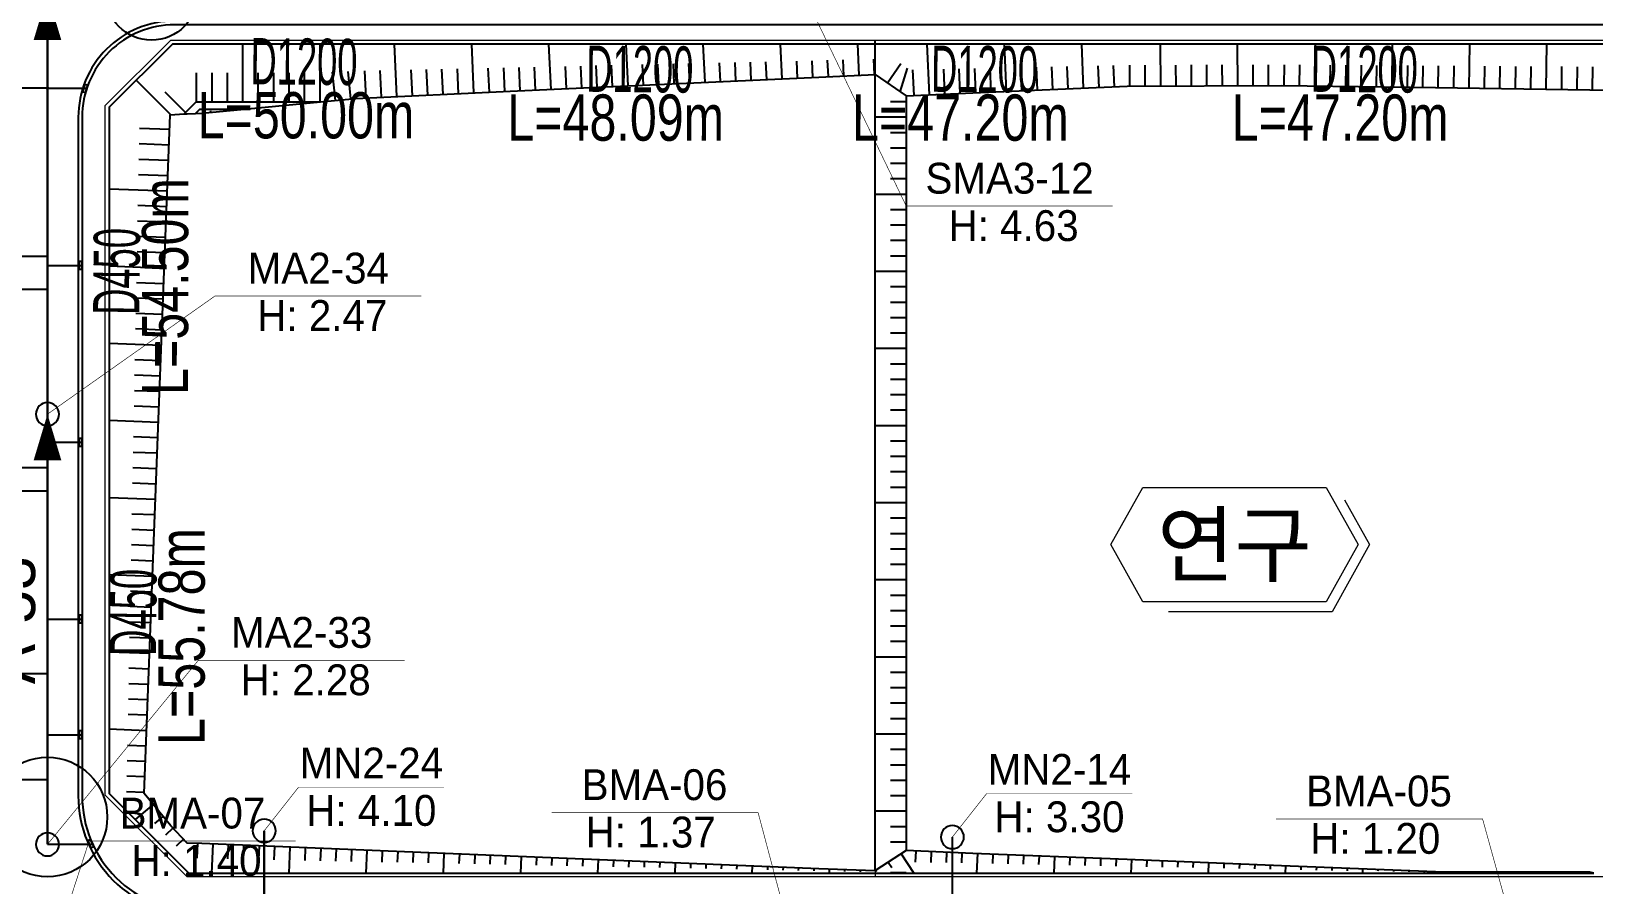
# Model space of a CAD drawing. Extents: x 230860 to 235519, y 342878 to 344985.
# Drawn here: x 232252.3 to 232454.9, y 344106.3 to 344217 of the extents above; entities that cross this region are included whole.
import ezdxf
from ezdxf.enums import TextEntityAlignment as Align

# ---------------------------------------------------------------- set-up
doc = ezdxf.new("R2010")
doc.units = 0
for name, color, linetype in [('##L형측구', 8, 'Continuous'), ('##보도', 3, 'Continuous'), ('CE-SLOP-FILL', 9, 'Continuous'), ('MN info M1', 2, 'Continuous'), ('storm_2호 우수받이', 1, 'Continuous'), ('storm_arrow', 7, 'Continuous'), ('storm_MH', 2, 'Continuous'), ('storm_pipe dia_length', 7, 'Continuous'), ('storm_pipe text', 1, 'Continuous'), ('storm_블록연결관', 1, 'Continuous'), ('도로시종점', 1, 'Continuous'), ('맨홀지시선', 7, 'Continuous'), ('블록맨홀', 1, 'Continuous')]:
    doc.layers.add(name, color=color, linetype=linetype)
for name, color, linetype, lineweight in [('00_도로_계획선', 7, 'Continuous', 0), ('0_획지경계선', 8, 'Continuous', 5), ('storm_pipe', 160, 'Continuous', 30), ('블럭명', 7, 'Continuous', 0)]:
    doc.layers.add(name, color=color, linetype=linetype, lineweight=lineweight)
doc.styles.get("Standard").update_dxf_attribs({"font": 'Dotum.TTF'})
doc.styles.add('스타일1', font='H2HDRM.TTF')

# ---------------------------------------------------------------- blocks, each defined once
blk = doc.blocks.new('1')
at = {"layer": 'storm_MH', "flags": 128}
blk.add_lwpolyline([(-0.75, 0, 1), (0.75, 0, 1)], format="xyb", close=True, dxfattribs=at)

msp = doc.modelspace()

# ---------------------------------------------------------------- linework, layer by layer
at = {"layer": '##L형측구'}
msp.add_lwpolyline([(232531.151, 344102.341, 0.4142136), (232559.651, 344130.841), (232559.651, 344135.975), (232561.401, 344151.229), (232561.401, 344205.845, 0.4142136), (232548.901, 344218.345), (232270.911, 344218.345, 0.4142136), (232258.411, 344205.845), (232258.411, 344117.841, 0.4142136), (232273.911, 344102.341)], format="xyb", close=True, dxfattribs=at)
at = {"layer": '##보도', "color": 8}
msp.add_lwpolyline([(232560.901, 344151.258), (232560.901, 344205.845, 0.4142136), (232548.901, 344217.845), (232270.911, 344217.845, 0.4142136), (232258.911, 344205.845), (232258.911, 344117.841, 0.4142136), (232273.911, 344102.841), (232531.151, 344102.841)], format="xyb", dxfattribs=at)
at = {"layer": '00_도로_계획선', "linetype": 'Continuous'}
for points in [[(232270.396, 344215.845), (232261.911, 344207.36)], [(232270.396, 344215.845), (232549.416, 344215.845)], [(232261.911, 344132.947), (232261.911, 344207.36)], [(232261.911, 344117.947), (232261.911, 344132.947)], [(232261.911, 344117.947), (232272.518, 344107.341)], [(232532.151, 344107.341), (232453.401, 344107.341), (232272.518, 344107.341)]]:
    msp.add_lwpolyline(points, dxfattribs=at)
at = {"layer": '0_획지경계선'}
msp.add_lwpolyline([(232361.743, 344215.845), (232361.743, 344107.341)], dxfattribs=at)
at = {"layer": 'CE-SLOP-FILL', "color": 8}
for p, q in [((232279.753, 344207.845), (232279.753, 344215.345)), ((232289.753, 344207.845), (232289.753, 344215.345)), ((232299.726, 344208.533), (232299.411, 344215.345)), ((232309.715, 344208.993), (232309.422, 344215.345)), ((232319.704, 344209.454), (232319.433, 344215.345)), ((232329.694, 344209.915), (232329.443, 344215.345)), ((232339.683, 344210.375), (232339.454, 344215.345)), ((232349.672, 344210.836), (232349.465, 344215.345)), ((232359.662, 344211.297), (232359.475, 344215.345)), ((232361.706, 344215.845), (232361.706, 344108.107)), ((232368.782, 344208.748), (232368.478, 344215.345)), ((232378.772, 344209.195), (232378.508, 344215.345)), ((232388.763, 344209.624), (232388.517, 344215.345)), ((232398.758, 344209.89), (232398.73, 344215.345)), ((232408.758, 344209.941), (232408.73, 344215.345)), ((232418.757, 344209.911), (232418.832, 344215.345)), ((232428.756, 344209.773), (232428.833, 344215.345)), ((232438.755, 344209.635), (232438.834, 344215.345)), ((232448.754, 344209.497), (232448.835, 344215.345)), ((232303.721, 344208.717), (232303.568, 344212.031)), ((232305.719, 344208.809), (232305.568, 344212.077)), ((232307.717, 344208.901), (232307.568, 344212.123)), ((232311.713, 344209.085), (232311.568, 344212.215)), ((232313.711, 344209.178), (232313.568, 344212.261)), ((232315.709, 344209.27), (232315.568, 344212.307)), ((232317.706, 344209.362), (232317.568, 344212.353)), ((232321.702, 344209.546), (232321.568, 344212.446)), ((232323.7, 344209.638), (232323.568, 344212.492)), ((232325.698, 344209.73), (232325.568, 344212.538)), ((232327.696, 344209.823), (232327.568, 344212.584)), ((232331.692, 344210.007), (232331.568, 344212.676)), ((232333.689, 344210.099), (232333.569, 344212.722)), ((232335.687, 344210.191), (232335.569, 344212.768)), ((232337.685, 344210.283), (232337.569, 344212.814)), ((232341.681, 344210.468), (232341.569, 344212.906)), ((232343.679, 344210.56), (232343.569, 344212.952)), ((232345.677, 344210.652), (232345.569, 344212.998)), ((232347.675, 344210.744), (232347.569, 344213.044)), ((232351.67, 344210.928), (232351.569, 344213.137)), ((232353.668, 344211.02), (232353.569, 344213.183)), ((232355.666, 344211.113), (232355.569, 344213.229)), ((232357.664, 344211.205), (232357.569, 344213.275)), ((232361.66, 344211.389), (232361.569, 344213.367)), ((232363.316, 344210.298), (232365.073, 344212.821)), ((232364.957, 344209.155), (232365.927, 344212.206)), ((232366.785, 344208.656), (232366.63, 344212)), ((232370.78, 344208.84), (232370.63, 344212.093)), ((232372.778, 344208.932), (232372.63, 344212.139)), ((232374.776, 344209.023), (232374.64, 344212.184)), ((232376.774, 344209.109), (232376.64, 344212.227)), ((232380.771, 344209.281), (232380.64, 344212.313)), ((232382.769, 344209.367), (232382.64, 344212.356)), ((232384.767, 344209.453), (232384.64, 344212.399)), ((232386.765, 344209.539), (232386.64, 344212.442)), ((232390.761, 344209.71), (232390.64, 344212.528)), ((232392.76, 344209.796), (232392.64, 344212.571)), ((232394.758, 344209.869), (232394.744, 344212.607)), ((232396.758, 344209.879), (232396.744, 344212.612)), ((232400.758, 344209.9), (232400.744, 344212.622)), ((232402.758, 344209.91), (232402.744, 344212.628)), ((232404.758, 344209.921), (232404.744, 344212.633)), ((232406.758, 344209.931), (232406.744, 344212.638)), ((232410.758, 344209.952), (232410.744, 344212.648)), ((232412.758, 344209.962), (232412.744, 344212.653)), ((232414.758, 344209.966), (232414.795, 344212.655)), ((232416.758, 344209.938), (232416.795, 344212.642)), ((232420.757, 344209.883), (232420.795, 344212.614)), ((232422.757, 344209.855), (232422.795, 344212.6)), ((232424.757, 344209.828), (232424.795, 344212.586)), ((232426.757, 344209.8), (232426.795, 344212.573)), ((232430.756, 344209.745), (232430.795, 344212.545)), ((232432.756, 344209.717), (232432.795, 344212.531)), ((232434.756, 344209.69), (232434.795, 344212.517)), ((232436.756, 344209.662), (232436.795, 344212.504)), ((232440.755, 344209.607), (232440.795, 344212.476)), ((232442.755, 344209.579), (232442.795, 344212.462)), ((232444.755, 344209.552), (232444.795, 344212.448)), ((232446.755, 344209.524), (232446.795, 344212.435)), ((232450.754, 344209.469), (232450.795, 344212.407)), ((232452.754, 344209.441), (232452.795, 344212.393)), ((232454.754, 344209.414), (232454.795, 344212.379)), ((232270.416, 344206.156), (232265.915, 344210.657)), ((232273.753, 344207.845), (232273.753, 344211.595)), ((232275.753, 344207.845), (232275.753, 344211.595)), ((232277.753, 344207.845), (232277.753, 344211.595)), ((232281.753, 344207.845), (232281.753, 344211.595)), ((232283.753, 344207.845), (232283.753, 344211.595)), ((232285.753, 344207.845), (232285.753, 344211.595)), ((232287.753, 344207.845), (232287.753, 344211.595)), ((232291.744, 344208.03), (232291.391, 344211.687)), ((232293.734, 344208.222), (232293.391, 344211.784)), ((232295.73, 344208.348), (232295.568, 344211.847)), ((232297.728, 344208.44), (232297.568, 344211.893)), ((232301.723, 344208.625), (232301.568, 344211.985)), ((232272.326, 344206.461), (232269.674, 344209.112)), ((232365.743, 344208.608), (232365.743, 344110.74)), ((232275.607, 344206.473), (232275.589, 344206.659)), ((232277.598, 344206.665), (232277.59, 344206.755)), ((232365.743, 344207.845), (232363.743, 344207.845)), ((232270.257, 344204.237), (232266.334, 344204.388)), ((232365.743, 344205.845), (232361.743, 344205.845)), ((232270.18, 344202.238), (232266.295, 344202.388)), ((232365.743, 344203.845), (232363.743, 344203.845)), ((232270.102, 344200.24), (232266.257, 344200.388)), ((232365.743, 344201.845), (232363.743, 344201.845)), ((232365.743, 344199.845), (232363.743, 344199.845)), ((232270.025, 344198.241), (232266.218, 344198.388)), ((232365.743, 344197.845), (232363.743, 344197.845)), ((232269.948, 344196.243), (232262.411, 344196.534)), ((232365.743, 344195.845), (232361.743, 344195.845)), ((232269.87, 344194.244), (232266.141, 344194.388)), ((232365.743, 344193.845), (232363.743, 344193.845)), ((232269.793, 344192.246), (232266.102, 344192.388)), ((232365.743, 344191.845), (232363.743, 344191.845)), ((232269.716, 344190.247), (232266.064, 344190.388)), ((232365.743, 344189.845), (232363.743, 344189.845)), ((232269.639, 344188.248), (232266.025, 344188.388)), ((232365.743, 344187.845), (232363.743, 344187.845)), ((232269.561, 344186.25), (232262.411, 344186.526)), ((232365.743, 344185.845), (232361.743, 344185.845)), ((232269.484, 344184.251), (232265.948, 344184.388)), ((232365.743, 344183.845), (232363.743, 344183.845)), ((232269.407, 344182.253), (232265.909, 344182.388)), ((232365.743, 344181.845), (232363.743, 344181.845)), ((232269.33, 344180.254), (232265.87, 344180.388)), ((232365.743, 344179.845), (232363.743, 344179.845)), ((232269.252, 344178.256), (232265.832, 344178.388)), ((232365.743, 344177.845), (232363.743, 344177.845)), ((232269.175, 344176.257), (232262.411, 344176.519)), ((232365.743, 344175.845), (232361.743, 344175.845)), ((232269.098, 344174.259), (232265.754, 344174.388)), ((232365.743, 344173.845), (232363.743, 344173.845)), ((232269.02, 344172.26), (232265.716, 344172.388)), ((232365.743, 344171.845), (232363.743, 344171.845)), ((232268.943, 344170.262), (232265.677, 344170.388)), ((232365.743, 344169.845), (232363.743, 344169.845)), ((232268.866, 344168.263), (232265.638, 344168.388)), ((232365.743, 344167.845), (232363.743, 344167.845)), ((232268.789, 344166.265), (232262.411, 344166.512)), ((232365.743, 344165.845), (232361.743, 344165.845)), ((232268.711, 344164.266), (232265.561, 344164.388)), ((232365.743, 344163.845), (232363.743, 344163.845)), ((232268.634, 344162.268), (232265.523, 344162.388)), ((232365.743, 344161.845), (232363.743, 344161.845)), ((232268.557, 344160.269), (232265.484, 344160.388)), ((232365.743, 344159.845), (232363.743, 344159.845)), ((232268.479, 344158.271), (232265.445, 344158.388)), ((232365.743, 344157.845), (232363.743, 344157.845)), ((232268.402, 344156.272), (232262.411, 344156.504)), ((232365.743, 344155.845), (232361.743, 344155.845)), ((232268.325, 344154.274), (232265.368, 344154.388)), ((232365.743, 344153.845), (232363.743, 344153.845)), ((232268.248, 344152.275), (232265.329, 344152.388)), ((232365.743, 344151.845), (232363.743, 344151.845)), ((232268.17, 344150.277), (232265.291, 344150.388)), ((232365.743, 344149.845), (232363.743, 344149.845)), ((232268.093, 344148.278), (232265.252, 344148.388)), ((232365.743, 344147.845), (232363.743, 344147.845)), ((232268.016, 344146.28), (232262.411, 344146.497)), ((232365.743, 344145.845), (232361.743, 344145.845)), ((232267.939, 344144.281), (232265.175, 344144.388)), ((232365.743, 344143.845), (232363.743, 344143.845)), ((232267.861, 344142.283), (232265.136, 344142.388)), ((232365.743, 344141.845), (232363.743, 344141.845)), ((232267.784, 344140.284), (232265.098, 344140.388)), ((232365.743, 344139.845), (232363.743, 344139.845)), ((232267.707, 344138.286), (232265.059, 344138.388)), ((232365.743, 344137.845), (232363.743, 344137.845)), ((232267.629, 344136.287), (232262.411, 344136.489)), ((232365.743, 344135.845), (232361.743, 344135.845)), ((232267.552, 344134.289), (232264.982, 344134.388)), ((232365.743, 344133.845), (232363.743, 344133.845)), ((232267.475, 344132.29), (232264.943, 344132.388)), ((232365.743, 344131.845), (232363.743, 344131.845)), ((232267.398, 344130.292), (232264.904, 344130.388)), ((232365.743, 344129.845), (232363.743, 344129.845)), ((232267.32, 344128.293), (232264.866, 344128.388)), ((232365.743, 344127.845), (232363.743, 344127.845)), ((232267.243, 344126.295), (232262.411, 344126.482)), ((232365.743, 344125.845), (232361.743, 344125.845)), ((232267.166, 344124.296), (232264.788, 344124.388)), ((232365.743, 344123.845), (232363.743, 344123.845)), ((232267.089, 344122.298), (232264.75, 344122.388)), ((232365.743, 344121.845), (232363.743, 344121.845)), ((232267.011, 344120.299), (232264.711, 344120.388)), ((232365.743, 344119.845), (232363.743, 344119.845)), ((232266.934, 344118.301), (232264.673, 344118.388)), ((232365.743, 344117.845), (232363.743, 344117.845)), ((232268.109, 344116.725), (232265.771, 344114.794)), ((232269.382, 344115.183), (232268.287, 344114.279)), ((232365.743, 344115.845), (232361.743, 344115.845)), ((232270.678, 344113.661), (232269.712, 344112.74)), ((232365.743, 344113.845), (232363.743, 344113.845)), ((232272.058, 344112.213), (232271.109, 344111.309)), ((232273.85, 344111.676), (232273.771, 344109.758)), ((232275.849, 344111.594), (232275.694, 344107.841)), ((232277.847, 344111.511), (232277.771, 344109.676)), ((232279.845, 344111.429), (232279.771, 344109.635)), ((232281.844, 344111.347), (232281.771, 344109.594)), ((232283.842, 344111.265), (232283.771, 344109.553)), ((232285.84, 344111.182), (232285.703, 344107.841)), ((232287.838, 344111.1), (232287.771, 344109.47)), ((232289.837, 344111.018), (232289.771, 344109.429)), ((232291.835, 344110.936), (232291.771, 344109.388)), ((232293.833, 344110.853), (232293.771, 344109.347)), ((232295.832, 344110.772), (232295.713, 344107.841)), ((232297.83, 344110.691), (232297.772, 344109.266)), ((232365.743, 344111.845), (232363.743, 344111.845)), ((232366.994, 344110.689), (232366.936, 344109.265)), ((232299.828, 344110.61), (232299.772, 344109.225)), ((232301.827, 344110.529), (232301.772, 344109.185)), ((232303.825, 344110.449), (232303.772, 344109.145)), ((232305.824, 344110.368), (232305.721, 344107.841)), ((232307.822, 344110.287), (232307.772, 344109.064)), ((232309.82, 344110.206), (232309.772, 344109.023)), ((232311.819, 344110.125), (232311.772, 344108.983)), ((232313.817, 344110.044), (232313.772, 344108.942)), ((232315.815, 344109.963), (232315.729, 344107.841)), ((232317.814, 344109.883), (232317.772, 344108.862)), ((232319.812, 344109.802), (232319.772, 344108.821)), ((232321.81, 344109.721), (232321.772, 344108.781)), ((232323.809, 344109.64), (232323.772, 344108.74)), ((232325.807, 344109.559), (232325.738, 344107.841)), ((232327.806, 344109.478), (232327.772, 344108.659)), ((232329.804, 344109.397), (232329.772, 344108.619)), ((232331.802, 344109.317), (232331.772, 344108.579)), ((232333.801, 344109.236), (232333.772, 344108.538)), ((232335.799, 344109.155), (232335.746, 344107.841)), ((232337.797, 344109.074), (232337.772, 344108.457)), ((232339.796, 344108.993), (232339.772, 344108.417)), ((232341.794, 344108.912), (232341.772, 344108.376)), ((232343.792, 344108.831), (232343.772, 344108.336)), ((232345.791, 344108.751), (232345.754, 344107.841)), ((232347.789, 344108.67), (232347.772, 344108.255)), ((232363.441, 344109.238), (232363.897, 344108.539)), ((232365.117, 344110.331), (232366.741, 344107.841)), ((232368.992, 344110.608), (232368.936, 344109.224)), ((232370.991, 344110.527), (232370.936, 344109.184)), ((232372.989, 344110.447), (232372.936, 344109.144)), ((232374.987, 344110.366), (232374.885, 344107.841)), ((232376.986, 344110.285), (232376.936, 344109.063)), ((232378.984, 344110.204), (232378.936, 344109.022)), ((232380.983, 344110.123), (232380.936, 344108.982)), ((232382.981, 344110.042), (232382.936, 344108.942)), ((232384.979, 344109.962), (232384.894, 344107.841)), ((232386.978, 344109.881), (232386.936, 344108.861)), ((232388.976, 344109.8), (232388.936, 344108.82)), ((232390.974, 344109.719), (232390.936, 344108.78)), ((232392.973, 344109.638), (232392.936, 344108.739)), ((232394.971, 344109.558), (232394.902, 344107.841)), ((232396.969, 344109.477), (232396.936, 344108.659)), ((232398.968, 344109.396), (232398.936, 344108.618)), ((232400.966, 344109.315), (232400.936, 344108.578)), ((232402.965, 344109.234), (232402.936, 344108.537)), ((232404.963, 344109.153), (232404.91, 344107.841)), ((232406.961, 344109.073), (232406.936, 344108.457)), ((232408.96, 344108.992), (232408.936, 344108.416)), ((232410.958, 344108.911), (232410.936, 344108.376)), ((232412.956, 344108.83), (232412.936, 344108.335)), ((232414.955, 344108.75), (232414.92, 344107.841)), ((232416.953, 344108.673), (232416.937, 344108.257)), ((232349.788, 344108.589), (232349.772, 344108.215)), ((232351.786, 344108.508), (232351.772, 344108.174)), ((232353.784, 344108.427), (232353.772, 344108.134)), ((232355.783, 344108.346), (232355.762, 344107.841)), ((232357.781, 344108.265), (232357.772, 344108.053)), ((232359.779, 344108.185), (232359.772, 344108.013)), ((232361.766, 344108.146), (232361.866, 344107.993)), ((232365.743, 344107.845), (232363.743, 344107.845)), ((232418.952, 344108.596), (232418.937, 344108.218)), ((232420.95, 344108.519), (232420.937, 344108.18)), ((232422.949, 344108.441), (232422.937, 344108.141)), ((232424.947, 344108.364), (232424.927, 344107.841)), ((232426.946, 344108.287), (232426.937, 344108.064)), ((232428.944, 344108.21), (232428.937, 344108.025)), ((232430.943, 344108.132), (232430.937, 344107.986)), ((232432.941, 344108.055), (232432.937, 344107.948)), ((232434.94, 344107.996), (232434.94, 344107.841)), ((232436.94, 344107.989), (232436.94, 344107.915)), ((232438.94, 344107.982), (232438.94, 344107.911)), ((232440.94, 344107.975), (232440.94, 344107.908)), ((232442.94, 344107.968), (232442.94, 344107.904)), ((232444.94, 344107.961), (232444.94, 344107.841)), ((232446.94, 344107.954), (232446.94, 344107.897)), ((232448.94, 344107.947), (232448.94, 344107.894)), ((232450.94, 344107.94), (232450.94, 344107.89)), ((232452.94, 344107.933), (232452.94, 344107.887))]:
    msp.add_line(p, q, dxfattribs=at)
for points in [[(232557.401, 344151.458), (232557.401, 344207.153), (232549.209, 344215.345), (232270.604, 344215.345), (232262.411, 344207.153), (232262.411, 344132.947), (232262.411, 344118.154), (232272.725, 344107.841), (232454.933, 344107.841)], [(232454.933, 344107.841), (232454.411, 344107.928), (232434.411, 344107.998), (232414.411, 344108.771), (232394.411, 344109.58), (232374.411, 344110.389), (232365.743, 344110.74), (232361.706, 344108.107), (232354.411, 344108.402), (232334.411, 344109.211), (232314.411, 344110.02), (232294.411, 344110.829), (232274.411, 344111.653), (232272.518, 344111.731), (232270.396, 344113.955), (232266.928, 344118.154), (232270.331, 344206.15), (232272.157, 344206.277), (232272.156, 344206.291), (232273.71, 344207.845), (232289.825, 344207.845), (232294.411, 344208.287), (232314.411, 344209.21), (232334.411, 344210.132), (232354.411, 344211.055), (232361.743, 344211.393), (232365.743, 344208.608), (232374.411, 344209.008), (232394.411, 344209.867), (232414.411, 344209.97), (232434.411, 344209.695), (232454.411, 344209.419), (232457.911, 344209.37)], [(232272.157, 344206.277), (232272.518, 344206.302), (232273.613, 344206.334)], [(232279.463, 344206.845), (232274.124, 344206.845), (232273.613, 344206.334)], [(232273.613, 344206.334), (232274.411, 344206.357), (232279.463, 344206.845)], [(232279.463, 344206.845), (232289.825, 344207.845)]]:
    msp.add_lwpolyline(points, dxfattribs=at)
at = {"layer": 'storm_2호 우수받이'}
for p, q in [((232254.574, 344209.633), (232249.297, 344209.633)), ((232254.248, 344209.633), (232259.525, 344209.633)), ((232254.411, 344186.639), (232258.911, 344186.639)), ((232249.911, 344183.538), (232254.411, 344183.538)), ((232254.411, 344163.706), (232258.911, 344163.706)), ((232249.733, 344157.387), (232254.411, 344157.387)), ((232254.411, 344140.774), (232258.911, 344140.774)), ((232244.639, 344133.721), (232254.411, 344133.721)), ((232254.411, 344125.764), (232258.911, 344125.764)), ((232246.411, 344119.946), (232254.411, 344119.946)), ((232260.291, 344111.557), (232254.411, 344111.557))]:
    msp.add_line(p, q, dxfattribs=at)
for points in [[(232259.638, 344209.989), (232259.256, 344210.11), (232258.954, 344209.157), (232259.335, 344209.036)], [(232259.638, 344209.989), (232259.256, 344210.11), (232258.954, 344209.157), (232259.335, 344209.036)], [(232258.911, 344187.139), (232258.511, 344187.139), (232258.511, 344186.139), (232258.911, 344186.139)], [(232258.911, 344164.206), (232258.511, 344164.206), (232258.511, 344163.206), (232258.911, 344163.206)], [(232258.911, 344141.274), (232258.511, 344141.274), (232258.511, 344140.274), (232258.911, 344140.274)], [(232258.911, 344126.264), (232258.511, 344126.264), (232258.511, 344125.264), (232258.911, 344125.264)], [(232260.011, 344112.177), (232259.646, 344112.014), (232260.054, 344111.101), (232260.419, 344111.264)]]:
    msp.add_lwpolyline(points, close=True, dxfattribs=at)
at = {"layer": 'storm_arrow'}
for points in [[(232254.411, 344221.845, 0, 3.6, 0), (232254.411, 344215.845, 0, 2.977, 0)], [(232254.411, 344167.341, 0, 3.6, 0), (232254.411, 344161.341, 0, 2.977, 0)]]:
    msp.add_lwpolyline(points, format="xyseb", dxfattribs=at)
at = {"layer": 'storm_pipe', "const_width": 0.3, "flags": 128}
for points in [[(232254.411, 344167.341), (232254.411, 344221.845)], [(232254.411, 344111.557), (232254.411, 344167.341)], [(232282.518, 344113.319), (232282.518, 344096.091)], [(232371.743, 344112.497), (232371.743, 344096.091)]]:
    msp.add_lwpolyline(points, dxfattribs=at)
at = {"layer": 'storm_블록연결관'}
for p, q in [((232244.411, 344187.814), (232254.411, 344187.814)), ((232244.411, 344160.43), (232254.411, 344160.43))]:
    msp.add_line(p, q, dxfattribs=at)
at = {"layer": '도로시종점'}
for centre, radius in [((232267.911, 344221.845), 6), ((232254.411, 344115.099), 7.758)]:
    msp.add_circle(centre, radius, dxfattribs=at)
at = {"layer": '맨홀지시선', "color": 30, "const_width": 0.08}
for points in [[(232352.501, 344221.845), (232365.77, 344194.323), (232392.536, 344194.323)], [(232254.411, 344167.341), (232276.137, 344182.668), (232302.902, 344182.668)], [(232254.411, 344111.557), (232273.973, 344135.426), (232300.738, 344135.426)], [(232351.961, 344095.341), (232346.556, 344115.678), (232319.79, 344115.678)], [(232445.901, 344095.341), (232440.496, 344114.859), (232413.73, 344114.859)], [(232254.411, 344095.341), (232259.816, 344111.993), (232286.582, 344111.993)]]:
    msp.add_lwpolyline(points, dxfattribs=at)
at = {"layer": '맨홀지시선', "color": 1, "const_width": 0.08}
for points in [[(232282.518, 344113.319), (232286.97, 344118.971), (232305.845, 344118.971)], [(232371.743, 344112.497), (232376.196, 344118.148), (232395.071, 344118.148)]]:
    msp.add_lwpolyline(points, dxfattribs=at)
at = {"layer": '블럭명', "elevation": 1}
for points in [[(232420.234, 344143.011), (232396.435, 344143.011), (232392.29, 344150.427), (232396.435, 344157.843), (232420.234, 344157.843), (232424.378, 344150.427), (232420.234, 344143.011)], [(232422.605, 344156.235), (232425.851, 344150.427), (232420.988, 344141.725), (232399.773, 344141.725)]]:
    msp.add_lwpolyline(points, dxfattribs=at)

# ---------------------------------------------------------------- block references
at = {"layer": 'storm_MH', "xscale": 2, "yscale": 2, "zscale": 2, "rotation": 269.999999999722}
for p in [(232254.411, 344167.341), (232254.411, 344167.341), (232254.411, 344167.341), (232254.411, 344167.341), (232254.411, 344111.557)]:
    msp.add_blockref('1', p, dxfattribs=at)
at = {"layer": 'storm_MH', "xscale": 2, "yscale": 2, "zscale": 2}
for p in [(232282.518, 344113.319), (232371.743, 344112.497)]:
    msp.add_blockref('1', p, dxfattribs=at)

# ---------------------------------------------------------------- texts
at = {"layer": 'MN info M1', "color": 30, "style": '스타일1'}
for s, p in [('SMA3-12', (232379.166, 344194.74)), ('H: 4.63', (232379.687, 344188.594)), ('MA2-34', (232289.537, 344183.085)), ('H: 2.47', (232290.053, 344176.939)), ('MA2-33', (232287.373, 344135.842)), ('H: 2.28', (232287.89, 344129.697)), ('BMA-06', (232333.126, 344116.095)), ('BMA-05', (232427.071, 344115.276)), ('BMA-07', (232273.212, 344112.41)), ('H: 1.37', (232332.629, 344109.949)), ('H: 1.20', (232426.584, 344109.13)), ('H: 1.40', (232273.733, 344106.265))]:
    msp.add_text(s, height=4, dxfattribs=at).set_placement(p, align=Align.BOTTOM_CENTER)
at = {"layer": 'storm_pipe dia_length'}
for s, rotation, width, p in [('D1200', 359.49513, 0.6, (232287.645, 344210.064)), ('D1200', 359.49513, 0.6, (232331.198, 344209.089)), ('D1200', 359.49513, 0.6, (232375.898, 344209.089)), ('D1200', 359.49513, 0.6, (232425.141, 344209.089)), ('L=50.00m', 359.96231, 0.8, (232287.929, 344203.101)), ('L=48.09m', 359.96231, 0.8, (232328.085, 344202.803)), ('L=47.20m', 359.96231, 0.8, (232372.784, 344202.803)), ('L=47.20m', 359.96231, 0.8, (232422.028, 344202.803)), ('L=54.50m', 89.96231, 0.8, (232272.656, 344183.887)), ('D450', 89.49513, 0.6, (232266.371, 344185.831)), ('L=55.78m', 89.96231, 0.8, (232274.802, 344138.506)), ('D450', 89.49513, 0.6, (232268.517, 344141.619))]:
    msp.add_text(s, height=6, rotation=rotation, dxfattribs=dict(at, width=width)).set_placement(p, align=Align.CENTER)
at = {"layer": 'storm_pipe text', "color": 2}
msp.add_text('A-53', height=6, rotation=90, dxfattribs=at).set_placement((232252.812, 344140.609), align=Align.CENTER)
at = {"layer": '블럭명'}
msp.add_text('연구', height=8, dxfattribs=at).set_placement((232408.334, 344150.427, 1), align=Align.MIDDLE_CENTER)
at = {"layer": '블록맨홀', "style": '스타일1'}
for s, p in [('MN2-24', (232296.408, 344122.102)), ('MN2-14', (232385.633, 344121.28)), ('H: 4.10', (232296.408, 344115.957)), ('H: 3.30', (232385.633, 344115.135))]:
    msp.add_text(s, height=4, dxfattribs=at).set_placement(p, align=Align.MIDDLE_CENTER)

doc.saveas('drawing.dxf')
